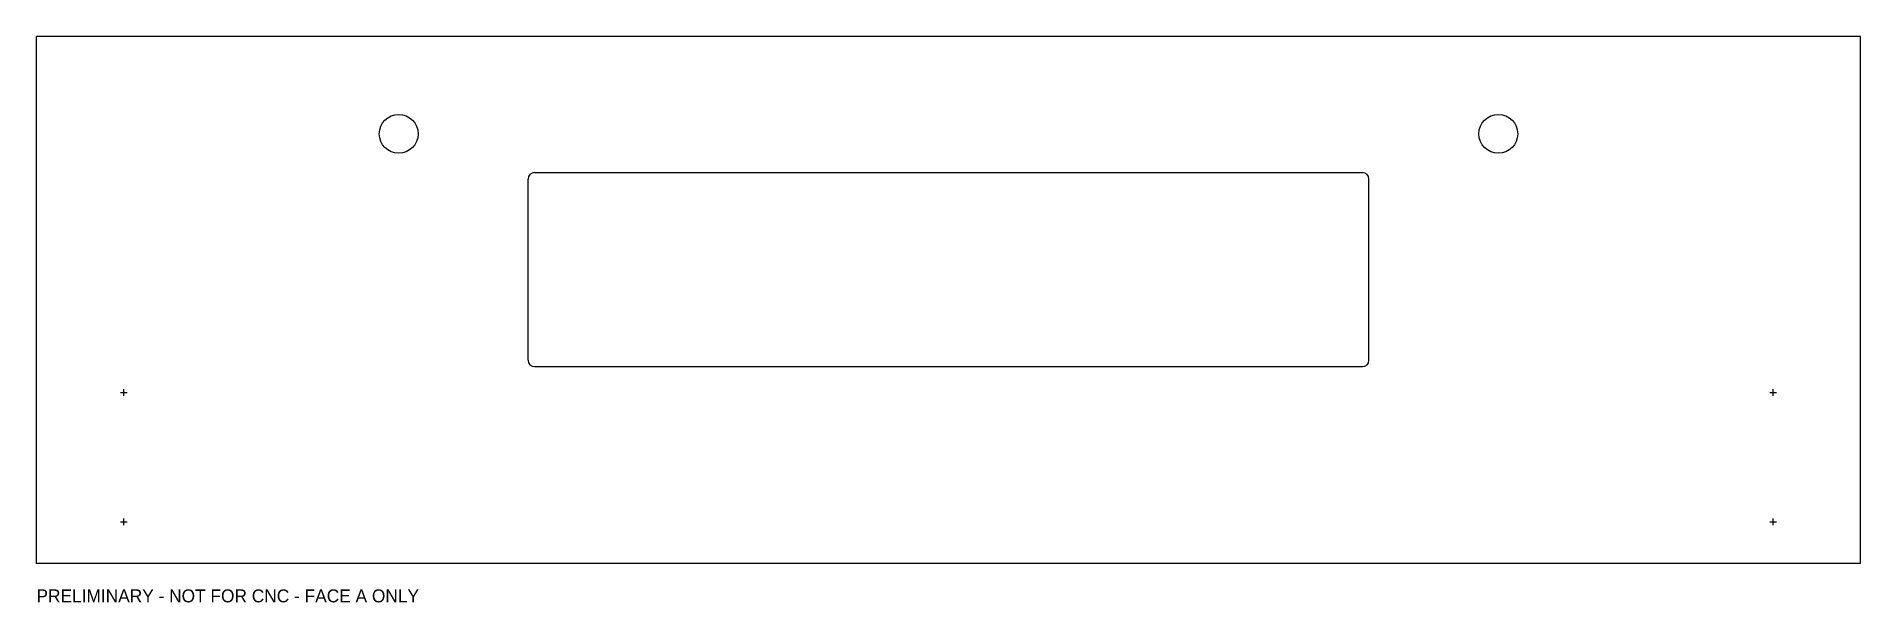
# Model space of a CAD drawing. Header units: millimetres. Extents: x 0 to 564, y -12 to 163.
import ezdxf

# ---------------------------------------------------------------- set-up
doc = ezdxf.new("R2010")
doc.units = ezdxf.units.MM
doc.layers.add('CUT', color=7, linetype='CONTINUOUS')
doc.layers.add('REFERENCE', color=7, linetype='CONTINUOUS')

msp = doc.modelspace()

# ---------------------------------------------------------------- linework, layer by layer
at = {"layer": 'CUT'}
for p, q in [((564, 162.975), (0, 162.975)), ((0, 0), (0, 162.975)), ((564, 0), (564, 162.975)), ((152, 62.875), (152, 118.875)), ((154, 120.875), (410, 120.875)), ((412, 62.875), (412, 118.875)), ((154, 60.875), (410, 60.875)), ((564, 0), (0, 0))]:
    msp.add_line(p, q, dxfattribs=at)
for centre in [(112, 132.875), (452, 132.875)]:
    msp.add_circle(centre, 6, dxfattribs=at)
for centre, start, end in [((154, 118.875), 90, 180), ((410, 118.875), 0, 90), ((154, 62.875), 180, 270), ((410, 62.875), 270, 360)]:
    msp.add_arc(centre, 2, start, end, dxfattribs=at)
at = {"layer": 'REFERENCE'}
for p, q in [((564, 162.975), (0, 162.975)), ((0, 0), (0, 162.975)), ((564, 0), (564, 162.975)), ((26, 52.875), (28, 52.875)), ((27, 51.875), (27, 53.875)), ((536, 52.875), (538, 52.875)), ((537, 51.875), (537, 53.875)), ((26, 12.875), (28, 12.875)), ((27, 11.875), (27, 13.875)), ((536, 12.875), (538, 12.875)), ((537, 11.875), (537, 13.875)), ((564, 0), (0, 0))]:
    msp.add_line(p, q, dxfattribs=at)

# ---------------------------------------------------------------- texts
msp.add_text('PRELIMINARY - NOT FOR CNC - FACE A ONLY', height=4, dxfattribs=at).set_placement((0, -12))

doc.saveas('drawing.dxf')
